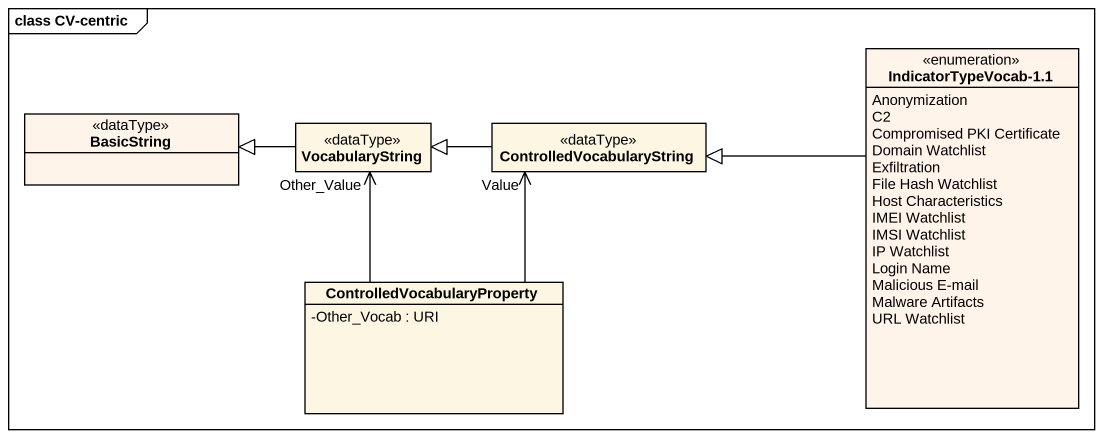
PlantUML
@startuml
mainframe class CV-centric
hide circle
hide empty members
skinparam classAttributeIconSize 0
enum "IndicatorTypeVocab-1.1" as IndicatorTypeVocab_1_1 #FFF4EA {
  Anonymization
  C2
  Compromised PKI Certificate
  Domain Watchlist
  Exfiltration
  File Hash Watchlist
  Host Characteristics
  IMEI Watchlist
  IMSI Watchlist
  IP Watchlist
  Login Name
  Malicious E-mail
  Malware Artifacts
  URL Watchlist
}
class BasicString <<dataType>> #FFF4EA
class VocabularyString <<dataType>>
class ControlledVocabularyString <<dataType>>
class ControlledVocabularyProperty {
  -Other_Vocab : URI
}
IndicatorTypeVocab_1_1 -left-|> ControlledVocabularyString
VocabularyString -left-|> BasicString
VocabularyString "Other_Value" <-- ControlledVocabularyProperty
ControlledVocabularyString -left-|> VocabularyString
ControlledVocabularyString "Value" <-- ControlledVocabularyProperty
@enduml
